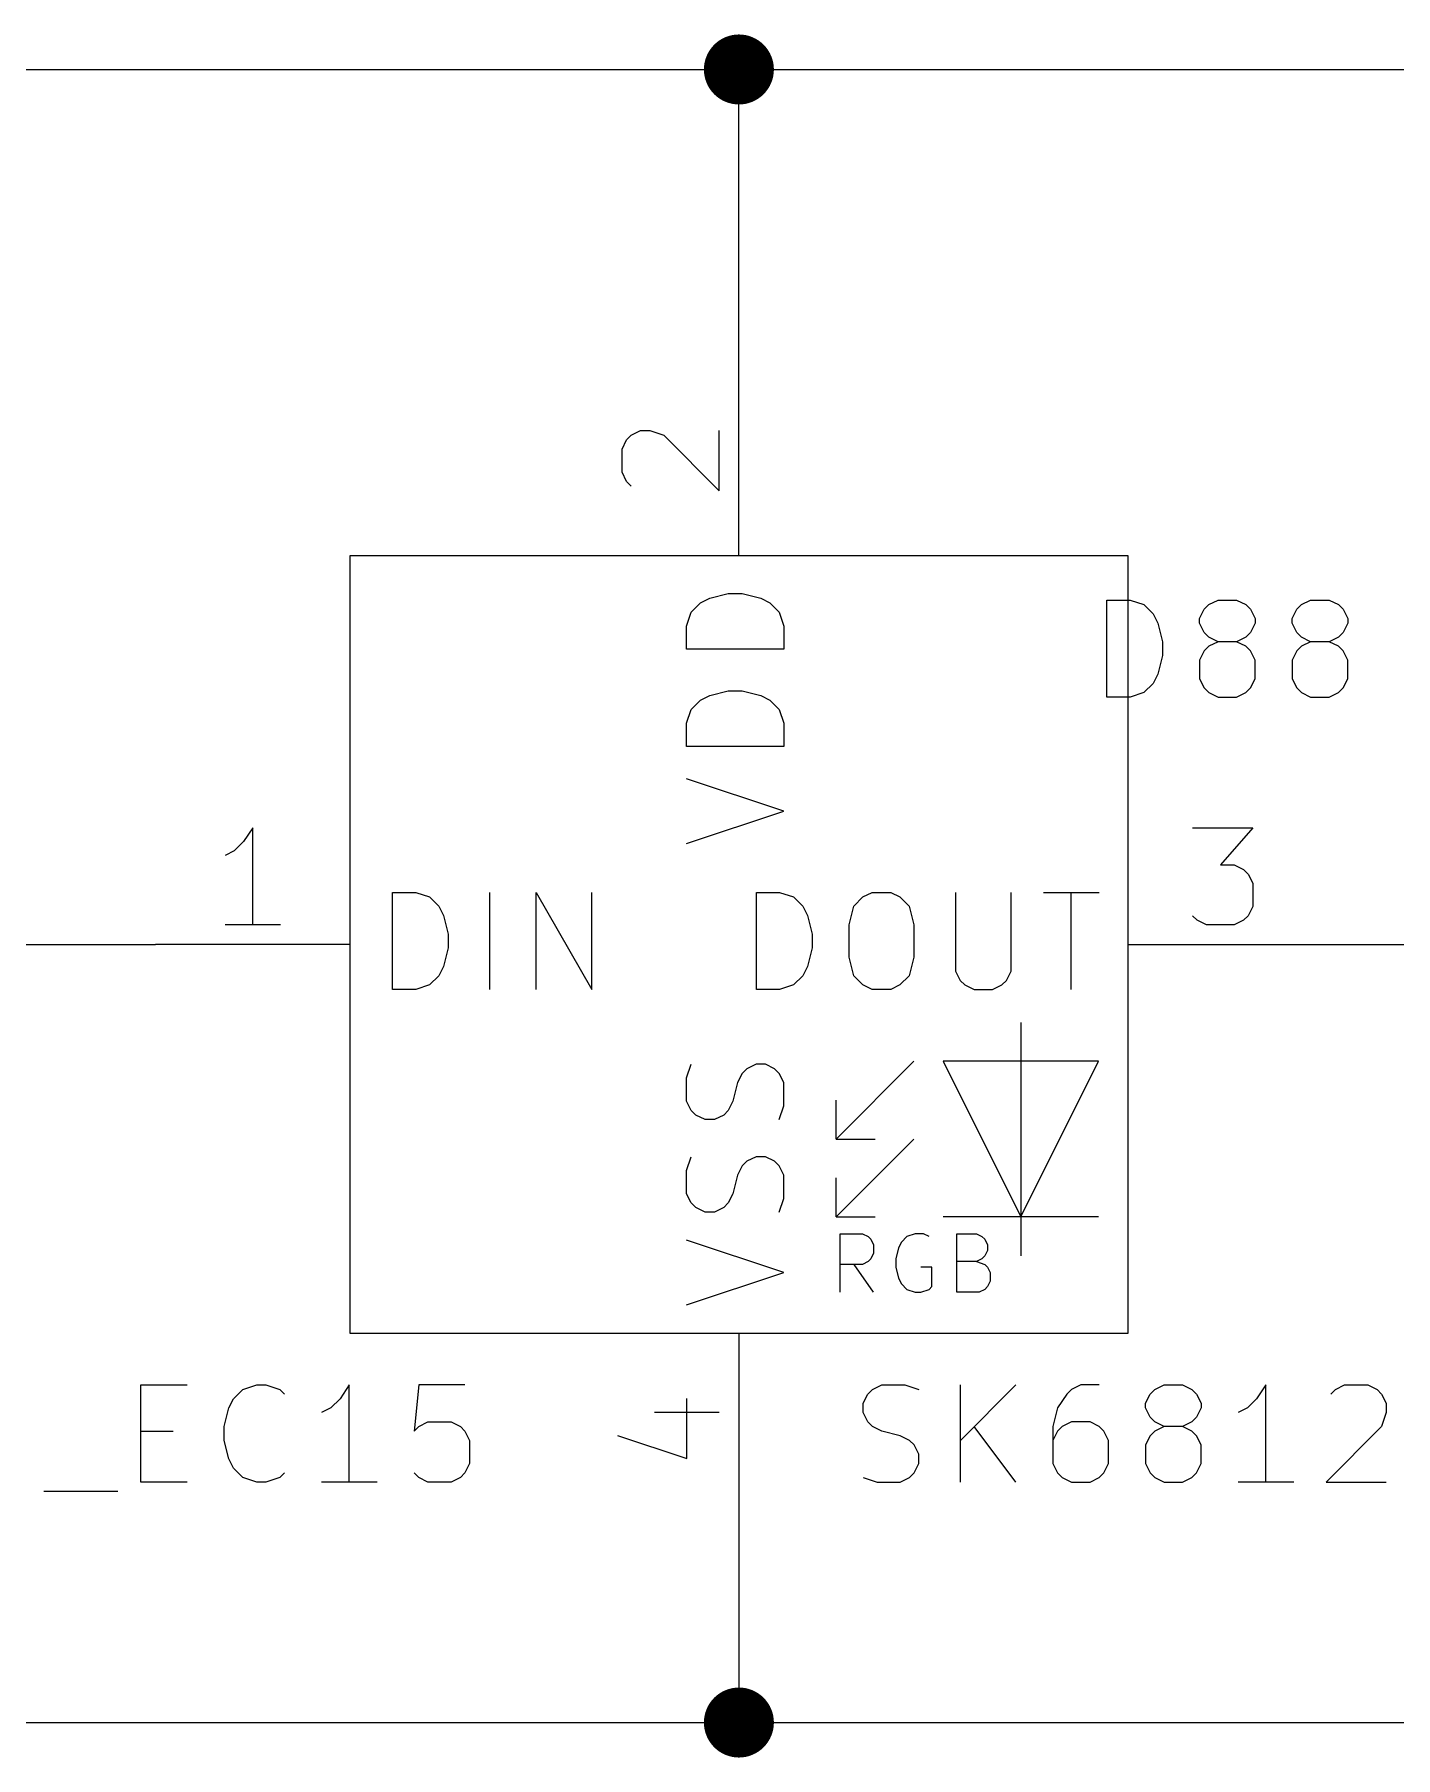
# Model space of a CAD drawing. Extents: x 0.4 to 11.3, y -7.9 to -0.4.
# Drawn here: x 3.788 to 4.488, y -2.468 to -1.582 of the extents above; entities that cross this region are included whole.
import ezdxf

# ---------------------------------------------------------------- set-up
doc = ezdxf.new("R2010")
doc.units = 0
doc.header["$MEASUREMENT"] = 0
for name, color, linetype in [('CYAN2', 4, 'CONTINUOUS'), ('GREEN3', 91, 'CONTINUOUS'), ('LYELLOW', 51, 'CONTINUOUS'), ('RED2', 1, 'CONTINUOUS'), ('RED3', 11, 'CONTINUOUS')]:
    doc.layers.add(name, color=color, linetype=linetype)

msp = doc.modelspace()

# ---------------------------------------------------------------- linework, layer by layer
at = {"layer": 'CYAN2', "linetype": 'CONTINUOUS'}
for p, q in [((4.12551, -1.87905), (4.13028, -1.87428)), ((4.12551, -1.87905), (4.13028, -1.87428)), ((4.13028, -1.87428), (4.13504, -1.8719)), ((4.13028, -1.87428), (4.13504, -1.8719)), ((4.13504, -1.8719), (4.14456, -1.86952)), ((4.13504, -1.8719), (4.14456, -1.86952)), ((4.14456, -1.86952), (4.1517, -1.86952)), ((4.14456, -1.86952), (4.1517, -1.86952)), ((4.1517, -1.86952), (4.16122, -1.8719)), ((4.1517, -1.86952), (4.16122, -1.8719)), ((4.16122, -1.8719), (4.16599, -1.87428)), ((4.16122, -1.8719), (4.16599, -1.87428)), ((4.16599, -1.87428), (4.17075, -1.87905)), ((4.16599, -1.87428), (4.17075, -1.87905)), ((4.33928, -1.9228), (4.33928, -1.8728)), ((4.33928, -1.8728), (4.35119, -1.8728)), ((4.33928, -1.9228), (4.33928, -1.8728)), ((4.33928, -1.8728), (4.35119, -1.8728)), ((4.35119, -1.8728), (4.35833, -1.87519)), ((4.35119, -1.8728), (4.35833, -1.87519)), ((4.35833, -1.87519), (4.36309, -1.87995)), ((4.35833, -1.87519), (4.36309, -1.87995)), ((4.38691, -1.88233), (4.38928, -1.87757)), ((4.38691, -1.88233), (4.38928, -1.87757)), ((4.38928, -1.87757), (4.39167, -1.87519)), ((4.38928, -1.87757), (4.39167, -1.87519)), ((4.39167, -1.87519), (4.39643, -1.8728)), ((4.39167, -1.87519), (4.39643, -1.8728)), ((4.39643, -1.8728), (4.40595, -1.8728)), ((4.39643, -1.8728), (4.40595, -1.8728)), ((4.40595, -1.8728), (4.41071, -1.87519)), ((4.40595, -1.8728), (4.41071, -1.87519)), ((4.41071, -1.87519), (4.41309, -1.87757)), ((4.41071, -1.87519), (4.41309, -1.87757)), ((4.41309, -1.87757), (4.41548, -1.88233)), ((4.41309, -1.87757), (4.41548, -1.88233)), ((4.43452, -1.88233), (4.4369, -1.87757)), ((4.43452, -1.88233), (4.4369, -1.87757)), ((4.4369, -1.87757), (4.43928, -1.87519)), ((4.4369, -1.87757), (4.43928, -1.87519)), ((4.43928, -1.87519), (4.44405, -1.8728)), ((4.43928, -1.87519), (4.44405, -1.8728)), ((4.44405, -1.8728), (4.45357, -1.8728)), ((4.44405, -1.8728), (4.45357, -1.8728)), ((4.45357, -1.8728), (4.45833, -1.87519)), ((4.45357, -1.8728), (4.45833, -1.87519)), ((4.45833, -1.87519), (4.46071, -1.87757)), ((4.45833, -1.87519), (4.46071, -1.87757)), ((4.46071, -1.87757), (4.46309, -1.88233)), ((4.46071, -1.87757), (4.46309, -1.88233)), ((4.12313, -1.88619), (4.12551, -1.87905)), ((4.12313, -1.88619), (4.12551, -1.87905)), ((4.12313, -1.89809), (4.12313, -1.88619)), ((4.12313, -1.89809), (4.12313, -1.88619)), ((4.17075, -1.87905), (4.17313, -1.88619)), ((4.17075, -1.87905), (4.17313, -1.88619)), ((4.17313, -1.88619), (4.17313, -1.89809)), ((4.17313, -1.88619), (4.17313, -1.89809)), ((4.36309, -1.87995), (4.36548, -1.88471)), ((4.36309, -1.87995), (4.36548, -1.88471)), ((4.36548, -1.88471), (4.36785, -1.89423)), ((4.36548, -1.88471), (4.36785, -1.89423)), ((4.38691, -1.88471), (4.38691, -1.88233)), ((4.38691, -1.88471), (4.38691, -1.88233)), ((4.38928, -1.88947), (4.38691, -1.88471)), ((4.38928, -1.88947), (4.38691, -1.88471)), ((4.41548, -1.88471), (4.41309, -1.88947)), ((4.41548, -1.88471), (4.41309, -1.88947)), ((4.41548, -1.88233), (4.41548, -1.88471)), ((4.41548, -1.88233), (4.41548, -1.88471)), ((4.43452, -1.88471), (4.43452, -1.88233)), ((4.43452, -1.88471), (4.43452, -1.88233)), ((4.4369, -1.88947), (4.43452, -1.88471)), ((4.4369, -1.88947), (4.43452, -1.88471)), ((4.46309, -1.88471), (4.46071, -1.88947)), ((4.46309, -1.88471), (4.46071, -1.88947)), ((4.46309, -1.88233), (4.46309, -1.88471)), ((4.46309, -1.88233), (4.46309, -1.88471)), ((4.36785, -1.89423), (4.36785, -1.90137)), ((4.36785, -1.89423), (4.36785, -1.90137)), ((4.39167, -1.89185), (4.38928, -1.88947)), ((4.39167, -1.89185), (4.38928, -1.88947)), ((4.39643, -1.89423), (4.39167, -1.89185)), ((4.39643, -1.89423), (4.39167, -1.89185)), ((4.39643, -1.89423), (4.39167, -1.89661)), ((4.39643, -1.89423), (4.39167, -1.89661)), ((4.40595, -1.89423), (4.39643, -1.89423)), ((4.40595, -1.89423), (4.39643, -1.89423)), ((4.41071, -1.89185), (4.40595, -1.89423)), ((4.41071, -1.89185), (4.40595, -1.89423)), ((4.41071, -1.89661), (4.40595, -1.89423)), ((4.41071, -1.89661), (4.40595, -1.89423)), ((4.41309, -1.88947), (4.41071, -1.89185)), ((4.41309, -1.88947), (4.41071, -1.89185)), ((4.43928, -1.89185), (4.4369, -1.88947)), ((4.43928, -1.89185), (4.4369, -1.88947)), ((4.44405, -1.89423), (4.43928, -1.89185)), ((4.44405, -1.89423), (4.43928, -1.89185)), ((4.44405, -1.89423), (4.43928, -1.89661)), ((4.44405, -1.89423), (4.43928, -1.89661)), ((4.45357, -1.89423), (4.44405, -1.89423)), ((4.45357, -1.89423), (4.44405, -1.89423)), ((4.45833, -1.89185), (4.45357, -1.89423)), ((4.45833, -1.89185), (4.45357, -1.89423)), ((4.45833, -1.89661), (4.45357, -1.89423)), ((4.45833, -1.89661), (4.45357, -1.89423)), ((4.46071, -1.88947), (4.45833, -1.89185)), ((4.46071, -1.88947), (4.45833, -1.89185)), ((4.17313, -1.89809), (4.12313, -1.89809)), ((4.17313, -1.89809), (4.12313, -1.89809)), ((4.36785, -1.90137), (4.36548, -1.9109)), ((4.36785, -1.90137), (4.36548, -1.9109)), ((4.38928, -1.899), (4.38691, -1.90376)), ((4.38928, -1.899), (4.38691, -1.90376)), ((4.38691, -1.90376), (4.38691, -1.91328)), ((4.38691, -1.90376), (4.38691, -1.91328)), ((4.39167, -1.89661), (4.38928, -1.899)), ((4.39167, -1.89661), (4.38928, -1.899)), ((4.41309, -1.899), (4.41071, -1.89661)), ((4.41309, -1.899), (4.41071, -1.89661)), ((4.41548, -1.90376), (4.41309, -1.899)), ((4.41548, -1.90376), (4.41309, -1.899)), ((4.41548, -1.91328), (4.41548, -1.90376)), ((4.41548, -1.91328), (4.41548, -1.90376)), ((4.4369, -1.899), (4.43452, -1.90376)), ((4.4369, -1.899), (4.43452, -1.90376)), ((4.43452, -1.90376), (4.43452, -1.91328)), ((4.43452, -1.90376), (4.43452, -1.91328)), ((4.43928, -1.89661), (4.4369, -1.899)), ((4.43928, -1.89661), (4.4369, -1.899)), ((4.46071, -1.899), (4.45833, -1.89661)), ((4.46071, -1.899), (4.45833, -1.89661)), ((4.46309, -1.90376), (4.46071, -1.899)), ((4.46309, -1.90376), (4.46071, -1.899)), ((4.46309, -1.91328), (4.46309, -1.90376)), ((4.46309, -1.91328), (4.46309, -1.90376)), ((4.36548, -1.9109), (4.36309, -1.91566)), ((4.36548, -1.9109), (4.36309, -1.91566)), ((4.38691, -1.91328), (4.38928, -1.91804)), ((4.38691, -1.91328), (4.38928, -1.91804)), ((4.41309, -1.91804), (4.41548, -1.91328)), ((4.41309, -1.91804), (4.41548, -1.91328)), ((4.43452, -1.91328), (4.4369, -1.91804)), ((4.43452, -1.91328), (4.4369, -1.91804)), ((4.46071, -1.91804), (4.46309, -1.91328)), ((4.46071, -1.91804), (4.46309, -1.91328)), ((4.13028, -1.92428), (4.13504, -1.9219)), ((4.13028, -1.92428), (4.13504, -1.9219)), ((4.13504, -1.9219), (4.14456, -1.91952)), ((4.13504, -1.9219), (4.14456, -1.91952)), ((4.14456, -1.91952), (4.1517, -1.91952)), ((4.14456, -1.91952), (4.1517, -1.91952)), ((4.1517, -1.91952), (4.16122, -1.9219)), ((4.1517, -1.91952), (4.16122, -1.9219)), ((4.16122, -1.9219), (4.16599, -1.92428)), ((4.16122, -1.9219), (4.16599, -1.92428)), ((4.35833, -1.92043), (4.35119, -1.9228)), ((4.35833, -1.92043), (4.35119, -1.9228)), ((4.36309, -1.91566), (4.35833, -1.92043)), ((4.36309, -1.91566), (4.35833, -1.92043)), ((4.38928, -1.91804), (4.39167, -1.92043)), ((4.38928, -1.91804), (4.39167, -1.92043)), ((4.39167, -1.92043), (4.39643, -1.9228)), ((4.39167, -1.92043), (4.39643, -1.9228)), ((4.40595, -1.9228), (4.41071, -1.92043)), ((4.40595, -1.9228), (4.41071, -1.92043)), ((4.41071, -1.92043), (4.41309, -1.91804)), ((4.41071, -1.92043), (4.41309, -1.91804)), ((4.4369, -1.91804), (4.43928, -1.92043)), ((4.4369, -1.91804), (4.43928, -1.92043)), ((4.43928, -1.92043), (4.44405, -1.9228)), ((4.43928, -1.92043), (4.44405, -1.9228)), ((4.45357, -1.9228), (4.45833, -1.92043)), ((4.45357, -1.9228), (4.45833, -1.92043)), ((4.45833, -1.92043), (4.46071, -1.91804)), ((4.45833, -1.92043), (4.46071, -1.91804)), ((4.12313, -1.93619), (4.12551, -1.92905)), ((4.12313, -1.93619), (4.12551, -1.92905)), ((4.12551, -1.92905), (4.13028, -1.92428)), ((4.12551, -1.92905), (4.13028, -1.92428)), ((4.16599, -1.92428), (4.17075, -1.92905)), ((4.16599, -1.92428), (4.17075, -1.92905)), ((4.17075, -1.92905), (4.17313, -1.93619)), ((4.17075, -1.92905), (4.17313, -1.93619)), ((4.35119, -1.9228), (4.33928, -1.9228)), ((4.35119, -1.9228), (4.33928, -1.9228)), ((4.39643, -1.9228), (4.40595, -1.9228)), ((4.39643, -1.9228), (4.40595, -1.9228)), ((4.44405, -1.9228), (4.45357, -1.9228)), ((4.44405, -1.9228), (4.45357, -1.9228)), ((4.12313, -1.94809), (4.12313, -1.93619)), ((4.12313, -1.94809), (4.12313, -1.93619)), ((4.17313, -1.93619), (4.17313, -1.94809)), ((4.17313, -1.93619), (4.17313, -1.94809)), ((4.17313, -1.94809), (4.12313, -1.94809)), ((4.17313, -1.94809), (4.12313, -1.94809)), ((4.17313, -1.98143), (4.12313, -1.96476)), ((4.17313, -1.98143), (4.12313, -1.96476)), ((4.12313, -1.99809), (4.17313, -1.98143)), ((4.12313, -1.99809), (4.17313, -1.98143)), ((3.9719, -2.07313), (3.9719, -2.02313)), ((3.9719, -2.02313), (3.98381, -2.02313)), ((3.9719, -2.07313), (3.9719, -2.02313)), ((3.9719, -2.02313), (3.98381, -2.02313)), ((3.98381, -2.02313), (3.99095, -2.02551)), ((3.98381, -2.02313), (3.99095, -2.02551)), ((3.99095, -2.02551), (3.99571, -2.03028)), ((3.99095, -2.02551), (3.99571, -2.03028)), ((4.0219, -2.07313), (4.0219, -2.02313)), ((4.0219, -2.07313), (4.0219, -2.02313)), ((4.04571, -2.07313), (4.04571, -2.02313)), ((4.04571, -2.02313), (4.07428, -2.07313)), ((4.04571, -2.07313), (4.04571, -2.02313)), ((4.04571, -2.02313), (4.07428, -2.07313)), ((4.07428, -2.07313), (4.07428, -2.02313)), ((4.07428, -2.07313), (4.07428, -2.02313)), ((4.15904, -2.07313), (4.15904, -2.02313)), ((4.15904, -2.02313), (4.17095, -2.02313)), ((4.15904, -2.07313), (4.15904, -2.02313)), ((4.15904, -2.02313), (4.17095, -2.02313)), ((4.17095, -2.02313), (4.17809, -2.02551)), ((4.17095, -2.02313), (4.17809, -2.02551)), ((4.17809, -2.02551), (4.18285, -2.03028)), ((4.17809, -2.02551), (4.18285, -2.03028)), ((4.20904, -2.03028), (4.21381, -2.02551)), ((4.20904, -2.03028), (4.21381, -2.02551)), ((4.21381, -2.02551), (4.21857, -2.02313)), ((4.21381, -2.02551), (4.21857, -2.02313)), ((4.21857, -2.02313), (4.22809, -2.02313)), ((4.21857, -2.02313), (4.22809, -2.02313)), ((4.22809, -2.02313), (4.23285, -2.02551)), ((4.22809, -2.02313), (4.23285, -2.02551)), ((4.23285, -2.02551), (4.23761, -2.03028)), ((4.23285, -2.02551), (4.23761, -2.03028)), ((4.26143, -2.02313), (4.26143, -2.06361)), ((4.26143, -2.02313), (4.26143, -2.06361)), ((4.29, -2.06361), (4.29, -2.02313)), ((4.29, -2.06361), (4.29, -2.02313)), ((4.30667, -2.02313), (4.33524, -2.02313)), ((4.30667, -2.02313), (4.33524, -2.02313)), ((4.32095, -2.07313), (4.32095, -2.02313)), ((4.32095, -2.07313), (4.32095, -2.02313)), ((3.99571, -2.03028), (3.99809, -2.03504)), ((3.99571, -2.03028), (3.99809, -2.03504)), ((3.99809, -2.03504), (4.00047, -2.04456)), ((3.99809, -2.03504), (4.00047, -2.04456)), ((4.18285, -2.03028), (4.18524, -2.03504)), ((4.18285, -2.03028), (4.18524, -2.03504)), ((4.18524, -2.03504), (4.18761, -2.04456)), ((4.18524, -2.03504), (4.18761, -2.04456)), ((4.20667, -2.0398), (4.20904, -2.03028)), ((4.20667, -2.0398), (4.20904, -2.03028)), ((4.23761, -2.03028), (4.24, -2.0398)), ((4.23761, -2.03028), (4.24, -2.0398)), ((4.00047, -2.04456), (4.00047, -2.0517)), ((4.00047, -2.04456), (4.00047, -2.0517)), ((4.18761, -2.04456), (4.18761, -2.0517)), ((4.18761, -2.04456), (4.18761, -2.0517)), ((4.20667, -2.05646), (4.20667, -2.0398)), ((4.20667, -2.05646), (4.20667, -2.0398)), ((4.24, -2.0398), (4.24, -2.05646)), ((4.24, -2.0398), (4.24, -2.05646)), ((4.00047, -2.0517), (3.99809, -2.06122)), ((4.00047, -2.0517), (3.99809, -2.06122)), ((4.18761, -2.0517), (4.18524, -2.06122)), ((4.18761, -2.0517), (4.18524, -2.06122)), ((3.99809, -2.06122), (3.99571, -2.06599)), ((3.99809, -2.06122), (3.99571, -2.06599)), ((4.18524, -2.06122), (4.18285, -2.06599)), ((4.18524, -2.06122), (4.18285, -2.06599)), ((4.20904, -2.06599), (4.20667, -2.05646)), ((4.20904, -2.06599), (4.20667, -2.05646)), ((4.24, -2.05646), (4.23761, -2.06599)), ((4.24, -2.05646), (4.23761, -2.06599)), ((4.26143, -2.06361), (4.26381, -2.06837)), ((4.26143, -2.06361), (4.26381, -2.06837)), ((4.28762, -2.06837), (4.29, -2.06361)), ((4.28762, -2.06837), (4.29, -2.06361)), ((3.98381, -2.07313), (3.9719, -2.07313)), ((3.98381, -2.07313), (3.9719, -2.07313)), ((3.99095, -2.07075), (3.98381, -2.07313)), ((3.99095, -2.07075), (3.98381, -2.07313)), ((3.99571, -2.06599), (3.99095, -2.07075)), ((3.99571, -2.06599), (3.99095, -2.07075)), ((4.17095, -2.07313), (4.15904, -2.07313)), ((4.17095, -2.07313), (4.15904, -2.07313)), ((4.17809, -2.07075), (4.17095, -2.07313)), ((4.17809, -2.07075), (4.17095, -2.07313)), ((4.18285, -2.06599), (4.17809, -2.07075)), ((4.18285, -2.06599), (4.17809, -2.07075)), ((4.21381, -2.07075), (4.20904, -2.06599)), ((4.21381, -2.07075), (4.20904, -2.06599)), ((4.21857, -2.07313), (4.21381, -2.07075)), ((4.21857, -2.07313), (4.21381, -2.07075)), ((4.22809, -2.07313), (4.21857, -2.07313)), ((4.22809, -2.07313), (4.21857, -2.07313)), ((4.23285, -2.07075), (4.22809, -2.07313)), ((4.23285, -2.07075), (4.22809, -2.07313)), ((4.23761, -2.06599), (4.23285, -2.07075)), ((4.23761, -2.06599), (4.23285, -2.07075)), ((4.26381, -2.06837), (4.26619, -2.07075)), ((4.26381, -2.06837), (4.26619, -2.07075)), ((4.26619, -2.07075), (4.27095, -2.07313)), ((4.26619, -2.07075), (4.27095, -2.07313)), ((4.27095, -2.07313), (4.28047, -2.07313)), ((4.27095, -2.07313), (4.28047, -2.07313)), ((4.28047, -2.07313), (4.28524, -2.07075)), ((4.28047, -2.07313), (4.28524, -2.07075)), ((4.28524, -2.07075), (4.28762, -2.06837)), ((4.28524, -2.07075), (4.28762, -2.06837)), ((4.12313, -2.11857), (4.12551, -2.11143)), ((4.12313, -2.11857), (4.12551, -2.11143)), ((4.1517, -2.11619), (4.14932, -2.12095)), ((4.1517, -2.11619), (4.14932, -2.12095)), ((4.15408, -2.11381), (4.1517, -2.11619)), ((4.15408, -2.11381), (4.1517, -2.11619)), ((4.15885, -2.11143), (4.15408, -2.11381)), ((4.15885, -2.11143), (4.15408, -2.11381)), ((4.16361, -2.11143), (4.15885, -2.11143)), ((4.16361, -2.11143), (4.15885, -2.11143)), ((4.16837, -2.11381), (4.16361, -2.11143)), ((4.16837, -2.11381), (4.16361, -2.11143)), ((4.17075, -2.11619), (4.16837, -2.11381)), ((4.17075, -2.11619), (4.16837, -2.11381)), ((4.17313, -2.12095), (4.17075, -2.11619)), ((4.17313, -2.12095), (4.17075, -2.11619)), ((4.12313, -2.13047), (4.12313, -2.11857)), ((4.12313, -2.13047), (4.12313, -2.11857)), ((4.14932, -2.12095), (4.14694, -2.13047)), ((4.14932, -2.12095), (4.14694, -2.13047)), ((4.17313, -2.13285), (4.17313, -2.12095)), ((4.17313, -2.13285), (4.17313, -2.12095)), ((4.12551, -2.13524), (4.12313, -2.13047)), ((4.12551, -2.13524), (4.12313, -2.13047)), ((4.12789, -2.13762), (4.12551, -2.13524)), ((4.12789, -2.13762), (4.12551, -2.13524)), ((4.14456, -2.13524), (4.14218, -2.13762)), ((4.14456, -2.13524), (4.14218, -2.13762)), ((4.14694, -2.13047), (4.14456, -2.13524)), ((4.14694, -2.13047), (4.14456, -2.13524)), ((4.17075, -2.14), (4.17313, -2.13285)), ((4.17075, -2.14), (4.17313, -2.13285)), ((4.13265, -2.14), (4.12789, -2.13762)), ((4.13265, -2.14), (4.12789, -2.13762)), ((4.13742, -2.14), (4.13265, -2.14)), ((4.13742, -2.14), (4.13265, -2.14)), ((4.14218, -2.13762), (4.13742, -2.14)), ((4.14218, -2.13762), (4.13742, -2.14)), ((4.12313, -2.16619), (4.12551, -2.15904)), ((4.12313, -2.16619), (4.12551, -2.15904)), ((4.15408, -2.16143), (4.1517, -2.16381)), ((4.15408, -2.16143), (4.1517, -2.16381)), ((4.15885, -2.15904), (4.15408, -2.16143)), ((4.15885, -2.15904), (4.15408, -2.16143)), ((4.16361, -2.15904), (4.15885, -2.15904)), ((4.16361, -2.15904), (4.15885, -2.15904)), ((4.16837, -2.16143), (4.16361, -2.15904)), ((4.16837, -2.16143), (4.16361, -2.15904)), ((4.17075, -2.16381), (4.16837, -2.16143)), ((4.17075, -2.16381), (4.16837, -2.16143)), ((4.12313, -2.17809), (4.12313, -2.16619)), ((4.12313, -2.17809), (4.12313, -2.16619)), ((4.14932, -2.16857), (4.14694, -2.17809)), ((4.14932, -2.16857), (4.14694, -2.17809)), ((4.1517, -2.16381), (4.14932, -2.16857)), ((4.1517, -2.16381), (4.14932, -2.16857)), ((4.17313, -2.16857), (4.17075, -2.16381)), ((4.17313, -2.16857), (4.17075, -2.16381)), ((4.17313, -2.18047), (4.17313, -2.16857)), ((4.17313, -2.18047), (4.17313, -2.16857)), ((4.12551, -2.18285), (4.12313, -2.17809)), ((4.12551, -2.18285), (4.12313, -2.17809)), ((4.14694, -2.17809), (4.14456, -2.18285)), ((4.14694, -2.17809), (4.14456, -2.18285)), ((4.12789, -2.18524), (4.12551, -2.18285)), ((4.12789, -2.18524), (4.12551, -2.18285)), ((4.13265, -2.18761), (4.12789, -2.18524)), ((4.13265, -2.18761), (4.12789, -2.18524)), ((4.13742, -2.18761), (4.13265, -2.18761)), ((4.13742, -2.18761), (4.13265, -2.18761)), ((4.14218, -2.18524), (4.13742, -2.18761)), ((4.14218, -2.18524), (4.13742, -2.18761)), ((4.14456, -2.18285), (4.14218, -2.18524)), ((4.14456, -2.18285), (4.14218, -2.18524)), ((4.17075, -2.18761), (4.17313, -2.18047)), ((4.17075, -2.18761), (4.17313, -2.18047)), ((4.17313, -2.21857), (4.12313, -2.2019)), ((4.17313, -2.21857), (4.12313, -2.2019)), ((4.12313, -2.23524), (4.17313, -2.21857)), ((4.12313, -2.23524), (4.17313, -2.21857)), ((3.84246, -2.32633), (3.84246, -2.27633)), ((3.84246, -2.27633), (3.86628, -2.27633)), ((3.84246, -2.32633), (3.84246, -2.27633)), ((3.84246, -2.27633), (3.86628, -2.27633)), ((3.89485, -2.27872), (3.90199, -2.27633)), ((3.89485, -2.27872), (3.90199, -2.27633)), ((3.90199, -2.27633), (3.90675, -2.27633)), ((3.90199, -2.27633), (3.90675, -2.27633)), ((3.90675, -2.27633), (3.91389, -2.27872)), ((3.90675, -2.27633), (3.91389, -2.27872)), ((3.94961, -2.27633), (3.94485, -2.28348)), ((3.94961, -2.27633), (3.94485, -2.28348)), ((3.94961, -2.32633), (3.94961, -2.27633)), ((3.94961, -2.32633), (3.94961, -2.27633)), ((3.98532, -2.27633), (3.98294, -2.30015)), ((3.98532, -2.27633), (3.98294, -2.30015)), ((4.00913, -2.27633), (3.98532, -2.27633)), ((4.00913, -2.27633), (3.98532, -2.27633)), ((4.21866, -2.27872), (4.22343, -2.27633)), ((4.21866, -2.27872), (4.22343, -2.27633)), ((4.22343, -2.27633), (4.23533, -2.27633)), ((4.22343, -2.27633), (4.23533, -2.27633)), ((4.23533, -2.27633), (4.24247, -2.27872)), ((4.23533, -2.27633), (4.24247, -2.27872)), ((4.2639, -2.32633), (4.2639, -2.27633)), ((4.29247, -2.27633), (4.2639, -2.30491)), ((4.2639, -2.32633), (4.2639, -2.27633)), ((4.29247, -2.27633), (4.2639, -2.30491)), ((4.3258, -2.27633), (4.32104, -2.27872)), ((4.3258, -2.27633), (4.32104, -2.27872)), ((4.33533, -2.27633), (4.3258, -2.27633)), ((4.33533, -2.27633), (4.3258, -2.27633)), ((4.3639, -2.27872), (4.36866, -2.27633)), ((4.3639, -2.27872), (4.36866, -2.27633)), ((4.36866, -2.27633), (4.37819, -2.27633)), ((4.36866, -2.27633), (4.37819, -2.27633)), ((4.37819, -2.27633), (4.38294, -2.27872)), ((4.37819, -2.27633), (4.38294, -2.27872)), ((4.42104, -2.27633), (4.41628, -2.28348)), ((4.42104, -2.27633), (4.41628, -2.28348)), ((4.42104, -2.32633), (4.42104, -2.27633)), ((4.42104, -2.32633), (4.42104, -2.27633)), ((4.45675, -2.27872), (4.46152, -2.27633)), ((4.45675, -2.27872), (4.46152, -2.27633)), ((4.46152, -2.27633), (4.47342, -2.27633)), ((4.46152, -2.27633), (4.47342, -2.27633)), ((4.47342, -2.27633), (4.47818, -2.27872)), ((4.47342, -2.27633), (4.47818, -2.27872)), ((3.8877, -2.28824), (3.89008, -2.28348)), ((3.8877, -2.28824), (3.89008, -2.28348)), ((3.89008, -2.28348), (3.89485, -2.27872)), ((3.89008, -2.28348), (3.89485, -2.27872)), ((3.91389, -2.27872), (3.91627, -2.2811)), ((3.91389, -2.27872), (3.91627, -2.2811)), ((3.94485, -2.28348), (3.94008, -2.28824)), ((3.94485, -2.28348), (3.94008, -2.28824)), ((4.2139, -2.28586), (4.21628, -2.2811)), ((4.2139, -2.28586), (4.21628, -2.2811)), ((4.2139, -2.29062), (4.2139, -2.28586)), ((4.2139, -2.29062), (4.2139, -2.28586)), ((4.21628, -2.2811), (4.21866, -2.27872)), ((4.21628, -2.2811), (4.21866, -2.27872)), ((4.31866, -2.2811), (4.3139, -2.28824)), ((4.31866, -2.2811), (4.3139, -2.28824)), ((4.32104, -2.27872), (4.31866, -2.2811)), ((4.32104, -2.27872), (4.31866, -2.2811)), ((4.35914, -2.28586), (4.36152, -2.2811)), ((4.35914, -2.28586), (4.36152, -2.2811)), ((4.35914, -2.28824), (4.35914, -2.28586)), ((4.35914, -2.28824), (4.35914, -2.28586)), ((4.36152, -2.2811), (4.3639, -2.27872)), ((4.36152, -2.2811), (4.3639, -2.27872)), ((4.38294, -2.27872), (4.38533, -2.2811)), ((4.38294, -2.27872), (4.38533, -2.2811)), ((4.38533, -2.2811), (4.38771, -2.28586)), ((4.38533, -2.2811), (4.38771, -2.28586)), ((4.38771, -2.28586), (4.38771, -2.28824)), ((4.38771, -2.28586), (4.38771, -2.28824)), ((4.41628, -2.28348), (4.41152, -2.28824)), ((4.41628, -2.28348), (4.41152, -2.28824)), ((4.45437, -2.2811), (4.45675, -2.27872)), ((4.45437, -2.2811), (4.45675, -2.27872)), ((4.47818, -2.27872), (4.48056, -2.2811)), ((4.47818, -2.27872), (4.48056, -2.2811)), ((4.48056, -2.2811), (4.48294, -2.28586)), ((4.48056, -2.2811), (4.48294, -2.28586)), ((4.48294, -2.28586), (4.48294, -2.29062)), ((4.48294, -2.28586), (4.48294, -2.29062)), ((3.88532, -2.29776), (3.8877, -2.28824)), ((3.88532, -2.29776), (3.8877, -2.28824)), ((3.94008, -2.28824), (3.93532, -2.29062)), ((3.94008, -2.28824), (3.93532, -2.29062)), ((4.21628, -2.29538), (4.2139, -2.29062)), ((4.21628, -2.29538), (4.2139, -2.29062)), ((4.3139, -2.28824), (4.31152, -2.29776)), ((4.3139, -2.28824), (4.31152, -2.29776)), ((4.36152, -2.293), (4.35914, -2.28824)), ((4.36152, -2.293), (4.35914, -2.28824)), ((4.3639, -2.29538), (4.36152, -2.293)), ((4.3639, -2.29538), (4.36152, -2.293)), ((4.38533, -2.293), (4.38294, -2.29538)), ((4.38533, -2.293), (4.38294, -2.29538)), ((4.38771, -2.28824), (4.38533, -2.293)), ((4.38771, -2.28824), (4.38533, -2.293)), ((4.41152, -2.28824), (4.40676, -2.29062)), ((4.41152, -2.28824), (4.40676, -2.29062)), ((4.48294, -2.29062), (4.48056, -2.29776)), ((4.48294, -2.29062), (4.48056, -2.29776)), ((3.84246, -2.30015), (3.85913, -2.30015)), ((3.84246, -2.30015), (3.85913, -2.30015)), ((3.88532, -2.30491), (3.88532, -2.29776)), ((3.88532, -2.30491), (3.88532, -2.29776)), ((3.98294, -2.30015), (3.98532, -2.29776)), ((3.98294, -2.30015), (3.98532, -2.29776)), ((3.98532, -2.29776), (3.99008, -2.29538)), ((3.98532, -2.29776), (3.99008, -2.29538)), ((3.99008, -2.29538), (4.00199, -2.29538)), ((3.99008, -2.29538), (4.00199, -2.29538)), ((4.00199, -2.29538), (4.00675, -2.29776)), ((4.00199, -2.29538), (4.00675, -2.29776)), ((4.00675, -2.29776), (4.00913, -2.30015)), ((4.00675, -2.29776), (4.00913, -2.30015)), ((4.00913, -2.30015), (4.01151, -2.30491)), ((4.00913, -2.30015), (4.01151, -2.30491)), ((4.21866, -2.29776), (4.21628, -2.29538)), ((4.21866, -2.29776), (4.21628, -2.29538)), ((4.22343, -2.30015), (4.21866, -2.29776)), ((4.22343, -2.30015), (4.21866, -2.29776)), ((4.23295, -2.30253), (4.22343, -2.30015)), ((4.23295, -2.30253), (4.22343, -2.30015)), ((4.23771, -2.30491), (4.23295, -2.30253)), ((4.23771, -2.30491), (4.23295, -2.30253)), ((4.29247, -2.32633), (4.27104, -2.29776)), ((4.29247, -2.32633), (4.27104, -2.29776)), ((4.31152, -2.29776), (4.31152, -2.31681)), ((4.31152, -2.29776), (4.31152, -2.31681)), ((4.3139, -2.30015), (4.31152, -2.30491)), ((4.3139, -2.30015), (4.31152, -2.30491)), ((4.31628, -2.29776), (4.3139, -2.30015)), ((4.31628, -2.29776), (4.3139, -2.30015)), ((4.32104, -2.29538), (4.31628, -2.29776)), ((4.32104, -2.29538), (4.31628, -2.29776)), ((4.33057, -2.29538), (4.32104, -2.29538)), ((4.33057, -2.29538), (4.32104, -2.29538)), ((4.33533, -2.29776), (4.33057, -2.29538)), ((4.33533, -2.29776), (4.33057, -2.29538)), ((4.33771, -2.30015), (4.33533, -2.29776)), ((4.33771, -2.30015), (4.33533, -2.29776)), ((4.34009, -2.30491), (4.33771, -2.30015)), ((4.34009, -2.30491), (4.33771, -2.30015)), ((4.36152, -2.30253), (4.35914, -2.30729)), ((4.36152, -2.30253), (4.35914, -2.30729)), ((4.3639, -2.30015), (4.36152, -2.30253)), ((4.3639, -2.30015), (4.36152, -2.30253)), ((4.36866, -2.29776), (4.3639, -2.29538)), ((4.36866, -2.29776), (4.3639, -2.29538)), ((4.36866, -2.29776), (4.3639, -2.30015)), ((4.36866, -2.29776), (4.3639, -2.30015)), ((4.37819, -2.29776), (4.36866, -2.29776)), ((4.37819, -2.29776), (4.36866, -2.29776)), ((4.38294, -2.29538), (4.37819, -2.29776)), ((4.38294, -2.29538), (4.37819, -2.29776)), ((4.38294, -2.30015), (4.37819, -2.29776)), ((4.38294, -2.30015), (4.37819, -2.29776)), ((4.38533, -2.30253), (4.38294, -2.30015)), ((4.38533, -2.30253), (4.38294, -2.30015)), ((4.38771, -2.30729), (4.38533, -2.30253)), ((4.38771, -2.30729), (4.38533, -2.30253)), ((4.48056, -2.29776), (4.45199, -2.32633)), ((4.48056, -2.29776), (4.45199, -2.32633)), ((3.8877, -2.31443), (3.88532, -2.30491)), ((3.8877, -2.31443), (3.88532, -2.30491)), ((4.01151, -2.30491), (4.01151, -2.31681)), ((4.01151, -2.30491), (4.01151, -2.31681)), ((4.24009, -2.30729), (4.23771, -2.30491)), ((4.24009, -2.30729), (4.23771, -2.30491)), ((4.24247, -2.31205), (4.24009, -2.30729)), ((4.24247, -2.31205), (4.24009, -2.30729)), ((4.24247, -2.31681), (4.24247, -2.31205)), ((4.24247, -2.31681), (4.24247, -2.31205)), ((4.34009, -2.31681), (4.34009, -2.30491)), ((4.34009, -2.31681), (4.34009, -2.30491)), ((4.35914, -2.30729), (4.35914, -2.31681)), ((4.35914, -2.30729), (4.35914, -2.31681)), ((4.38771, -2.31681), (4.38771, -2.30729)), ((4.38771, -2.31681), (4.38771, -2.30729)), ((3.89008, -2.31919), (3.8877, -2.31443)), ((3.89008, -2.31919), (3.8877, -2.31443)), ((3.89485, -2.32396), (3.89008, -2.31919)), ((3.89485, -2.32396), (3.89008, -2.31919)), ((4.01151, -2.31681), (4.00913, -2.32157)), ((4.01151, -2.31681), (4.00913, -2.32157)), ((4.24009, -2.32157), (4.24247, -2.31681)), ((4.24009, -2.32157), (4.24247, -2.31681)), ((4.31152, -2.31681), (4.3139, -2.32157)), ((4.31152, -2.31681), (4.3139, -2.32157)), ((4.33771, -2.32157), (4.34009, -2.31681)), ((4.33771, -2.32157), (4.34009, -2.31681)), ((4.35914, -2.31681), (4.36152, -2.32157)), ((4.35914, -2.31681), (4.36152, -2.32157)), ((4.38533, -2.32157), (4.38771, -2.31681)), ((4.38533, -2.32157), (4.38771, -2.31681)), ((3.86628, -2.32633), (3.84246, -2.32633)), ((3.86628, -2.32633), (3.84246, -2.32633)), ((3.90199, -2.32633), (3.89485, -2.32396)), ((3.90199, -2.32633), (3.89485, -2.32396)), ((3.90675, -2.32633), (3.90199, -2.32633)), ((3.90675, -2.32633), (3.90199, -2.32633)), ((3.91389, -2.32396), (3.90675, -2.32633)), ((3.91389, -2.32396), (3.90675, -2.32633)), ((3.91627, -2.32157), (3.91389, -2.32396)), ((3.91627, -2.32157), (3.91389, -2.32396)), ((3.96389, -2.32633), (3.93532, -2.32633)), ((3.96389, -2.32633), (3.93532, -2.32633)), ((3.98532, -2.32396), (3.98294, -2.32157)), ((3.98532, -2.32396), (3.98294, -2.32157)), ((3.99008, -2.32633), (3.98532, -2.32396)), ((3.99008, -2.32633), (3.98532, -2.32396)), ((4.00199, -2.32633), (3.99008, -2.32633)), ((4.00199, -2.32633), (3.99008, -2.32633)), ((4.00675, -2.32396), (4.00199, -2.32633)), ((4.00675, -2.32396), (4.00199, -2.32633)), ((4.00913, -2.32157), (4.00675, -2.32396)), ((4.00913, -2.32157), (4.00675, -2.32396)), ((4.2139, -2.32396), (4.22104, -2.32633)), ((4.2139, -2.32396), (4.22104, -2.32633)), ((4.22104, -2.32633), (4.23295, -2.32633)), ((4.22104, -2.32633), (4.23295, -2.32633)), ((4.23295, -2.32633), (4.23771, -2.32396)), ((4.23295, -2.32633), (4.23771, -2.32396)), ((4.23771, -2.32396), (4.24009, -2.32157)), ((4.23771, -2.32396), (4.24009, -2.32157)), ((4.3139, -2.32157), (4.31628, -2.32396)), ((4.3139, -2.32157), (4.31628, -2.32396)), ((4.31628, -2.32396), (4.32104, -2.32633)), ((4.31628, -2.32396), (4.32104, -2.32633)), ((4.32104, -2.32633), (4.33057, -2.32633)), ((4.32104, -2.32633), (4.33057, -2.32633)), ((4.33057, -2.32633), (4.33533, -2.32396)), ((4.33057, -2.32633), (4.33533, -2.32396)), ((4.33533, -2.32396), (4.33771, -2.32157)), ((4.33533, -2.32396), (4.33771, -2.32157)), ((4.36152, -2.32157), (4.3639, -2.32396)), ((4.36152, -2.32157), (4.3639, -2.32396)), ((4.3639, -2.32396), (4.36866, -2.32633)), ((4.3639, -2.32396), (4.36866, -2.32633)), ((4.36866, -2.32633), (4.37819, -2.32633)), ((4.36866, -2.32633), (4.37819, -2.32633)), ((4.37819, -2.32633), (4.38294, -2.32396)), ((4.37819, -2.32633), (4.38294, -2.32396)), ((4.38294, -2.32396), (4.38533, -2.32157)), ((4.38294, -2.32396), (4.38533, -2.32157)), ((4.43533, -2.32633), (4.40676, -2.32633)), ((4.43533, -2.32633), (4.40676, -2.32633)), ((4.45199, -2.32633), (4.48294, -2.32633)), ((4.45199, -2.32633), (4.48294, -2.32633)), ((3.79247, -2.3311), (3.83056, -2.3311)), ((3.79247, -2.3311), (3.83056, -2.3311))]:
    msp.add_line(p, q, dxfattribs=at)
at = {"layer": 'GREEN3', "linetype": 'CONTINUOUS'}
for p, q in [((3.45, -1.6), (4.15, -1.6)), ((4.15, -1.75), (4.15, -1.6)), ((4.15, -1.6), (4.85, -1.6)), ((3.75, -2.05), (3.85, -2.05)), ((4.45, -2.05), (4.55, -2.05)), ((4.15, -2.35), (4.15, -2.45)), ((3.45, -2.45), (4.15, -2.45)), ((4.15, -2.45), (4.85, -2.45))]:
    msp.add_line(p, q, dxfattribs=at)
at = {"layer": 'GREEN3', "const_width": 0.018}
for points in [[(4.141, -1.6, 1), (4.159, -1.6, 1)], [(4.141, -2.45, 1), (4.159, -2.45, 1)]]:
    msp.add_lwpolyline(points, format="xyb", close=True, dxfattribs=at)
at = {"layer": 'LYELLOW', "linetype": 'CONTINUOUS'}
for p, q in [((3.95, -2.25), (3.95, -1.85)), ((3.95, -1.85), (4.35, -1.85)), ((4.35, -1.85), (4.35, -2.25)), ((4.35, -2.25), (3.95, -2.25))]:
    msp.add_line(p, q, dxfattribs=at)
at = {"layer": 'RED2', "linetype": 'CONTINUOUS'}
for p, q in [((4.15, -1.85), (4.15, -1.75)), ((4.15, -1.85), (4.15, -1.75)), ((3.95, -2.25), (3.95, -1.85)), ((3.95, -1.85), (4.35, -1.85)), ((4.35, -1.85), (4.35, -2.25)), ((3.95, -2.05), (3.85, -2.05)), ((3.95, -2.05), (3.85, -2.05)), ((4.35, -2.05), (4.45, -2.05)), ((4.35, -2.05), (4.45, -2.05)), ((4.295, -2.09), (4.295, -2.19)), ((4.24, -2.11), (4.2, -2.15)), ((4.335, -2.11), (4.255, -2.11)), ((4.255, -2.11), (4.295, -2.19)), ((4.295, -2.19), (4.335, -2.11)), ((4.2, -2.15), (4.2, -2.13)), ((4.2, -2.15), (4.22, -2.15)), ((4.24, -2.15), (4.2, -2.19)), ((4.2, -2.19), (4.2, -2.17)), ((4.2, -2.19), (4.22, -2.19)), ((4.335, -2.19), (4.255, -2.19)), ((4.295, -2.19), (4.295, -2.21)), ((4.20214, -2.22868), (4.20214, -2.19868)), ((4.20214, -2.19868), (4.21357, -2.19868)), ((4.21357, -2.19868), (4.21643, -2.20011)), ((4.21643, -2.20011), (4.21785, -2.20154)), ((4.21785, -2.20154), (4.21928, -2.2044)), ((4.21928, -2.2044), (4.21928, -2.20868)), ((4.23214, -2.20583), (4.23071, -2.21154)), ((4.23357, -2.20297), (4.23214, -2.20583)), ((4.23643, -2.20011), (4.23357, -2.20297)), ((4.24071, -2.19868), (4.23643, -2.20011)), ((4.245, -2.19868), (4.24071, -2.19868)), ((4.24785, -2.20011), (4.245, -2.19868)), ((4.26214, -2.22868), (4.26214, -2.19868)), ((4.26214, -2.19868), (4.27214, -2.19868)), ((4.27214, -2.19868), (4.275, -2.20011)), ((4.275, -2.20011), (4.27643, -2.20154)), ((4.27643, -2.20154), (4.27785, -2.2044)), ((4.27785, -2.2044), (4.27785, -2.20726)), ((4.21357, -2.2144), (4.20214, -2.2144)), ((4.21928, -2.22868), (4.20928, -2.2144)), ((4.21643, -2.21297), (4.21357, -2.2144)), ((4.21785, -2.21154), (4.21643, -2.21297)), ((4.21928, -2.20868), (4.21785, -2.21154)), ((4.23071, -2.21154), (4.23071, -2.21583)), ((4.27214, -2.21297), (4.26214, -2.21297)), ((4.275, -2.21154), (4.27214, -2.21297)), ((4.27214, -2.21297), (4.27643, -2.2144)), ((4.27643, -2.21011), (4.275, -2.21154)), ((4.27785, -2.20726), (4.27643, -2.21011)), ((4.27643, -2.2144), (4.27785, -2.21583)), ((4.23071, -2.21583), (4.23214, -2.22154)), ((4.23214, -2.22154), (4.23357, -2.2244)), ((4.24928, -2.21583), (4.24357, -2.21583)), ((4.24928, -2.22583), (4.24928, -2.21583)), ((4.27785, -2.21583), (4.27928, -2.21868)), ((4.27928, -2.22297), (4.27785, -2.22583)), ((4.27928, -2.21868), (4.27928, -2.22297)), ((4.23357, -2.2244), (4.23643, -2.22726)), ((4.23643, -2.22726), (4.24071, -2.22868)), ((4.24071, -2.22868), (4.24357, -2.22868)), ((4.24357, -2.22868), (4.24785, -2.22726)), ((4.24785, -2.22726), (4.24928, -2.22583)), ((4.27357, -2.22868), (4.26214, -2.22868)), ((4.27643, -2.22726), (4.27357, -2.22868)), ((4.27785, -2.22583), (4.27643, -2.22726)), ((4.35, -2.25), (3.95, -2.25)), ((4.15, -2.25), (4.15, -2.35)), ((4.15, -2.25), (4.15, -2.35))]:
    msp.add_line(p, q, dxfattribs=at)
at = {"layer": 'RED3', "linetype": 'CONTINUOUS'}
for p, q in [((4.09226, -1.79047), (4.09464, -1.78809)), ((4.09226, -1.79047), (4.09464, -1.78809)), ((4.09464, -1.78809), (4.0994, -1.78571)), ((4.09464, -1.78809), (4.0994, -1.78571)), ((4.0994, -1.78571), (4.10417, -1.78571)), ((4.0994, -1.78571), (4.10417, -1.78571)), ((4.10417, -1.78571), (4.11131, -1.78809)), ((4.10417, -1.78571), (4.11131, -1.78809)), ((4.11131, -1.78809), (4.13988, -1.81666)), ((4.11131, -1.78809), (4.13988, -1.81666)), ((4.13988, -1.81666), (4.13988, -1.78571)), ((4.13988, -1.81666), (4.13988, -1.78571)), ((4.08988, -1.79523), (4.09226, -1.79047)), ((4.08988, -1.79523), (4.09226, -1.79047)), ((4.08988, -1.80714), (4.08988, -1.79523)), ((4.08988, -1.80714), (4.08988, -1.79523)), ((4.09226, -1.8119), (4.08988, -1.80714)), ((4.09226, -1.8119), (4.08988, -1.80714)), ((4.09464, -1.81428), (4.09226, -1.8119)), ((4.09464, -1.81428), (4.09226, -1.8119)), ((3.9, -1.98988), (3.89524, -1.99702)), ((3.9, -1.98988), (3.89524, -1.99702)), ((3.9, -2.03988), (3.9, -1.98988)), ((3.9, -2.03988), (3.9, -1.98988)), ((4.38333, -1.98988), (4.41429, -1.98988)), ((4.38333, -1.98988), (4.41429, -1.98988)), ((4.41429, -1.98988), (4.39762, -2.00893)), ((4.41429, -1.98988), (4.39762, -2.00893)), ((3.89048, -2.00178), (3.88572, -2.00417)), ((3.89048, -2.00178), (3.88572, -2.00417)), ((3.89524, -1.99702), (3.89048, -2.00178)), ((3.89524, -1.99702), (3.89048, -2.00178)), ((4.39762, -2.00893), (4.40476, -2.00893)), ((4.39762, -2.00893), (4.40476, -2.00893)), ((4.40476, -2.00893), (4.40952, -2.01131)), ((4.40476, -2.00893), (4.40952, -2.01131)), ((4.40952, -2.01131), (4.41191, -2.01369)), ((4.40952, -2.01131), (4.41191, -2.01369)), ((4.41191, -2.01369), (4.41429, -2.01845)), ((4.41191, -2.01369), (4.41429, -2.01845)), ((4.41429, -2.01845), (4.41429, -2.03035)), ((4.41429, -2.01845), (4.41429, -2.03035)), ((4.38572, -2.0375), (4.38333, -2.03512)), ((4.38572, -2.0375), (4.38333, -2.03512)), ((4.39048, -2.03988), (4.38572, -2.0375)), ((4.39048, -2.03988), (4.38572, -2.0375)), ((4.40952, -2.0375), (4.40476, -2.03988)), ((4.40952, -2.0375), (4.40476, -2.03988)), ((4.41191, -2.03512), (4.40952, -2.0375)), ((4.41191, -2.03512), (4.40952, -2.0375)), ((4.41429, -2.03035), (4.41191, -2.03512)), ((4.41429, -2.03035), (4.41191, -2.03512)), ((3.91429, -2.03988), (3.88572, -2.03988)), ((3.91429, -2.03988), (3.88572, -2.03988)), ((4.40476, -2.03988), (4.39048, -2.03988)), ((4.40476, -2.03988), (4.39048, -2.03988)), ((4.12321, -2.31428), (4.12321, -2.28333)), ((4.12321, -2.31428), (4.12321, -2.28333)), ((4.10655, -2.29047), (4.13988, -2.29047)), ((4.10655, -2.29047), (4.13988, -2.29047)), ((4.0875, -2.30238), (4.12321, -2.31428)), ((4.0875, -2.30238), (4.12321, -2.31428))]:
    msp.add_line(p, q, dxfattribs=at)

doc.saveas('drawing.dxf')
